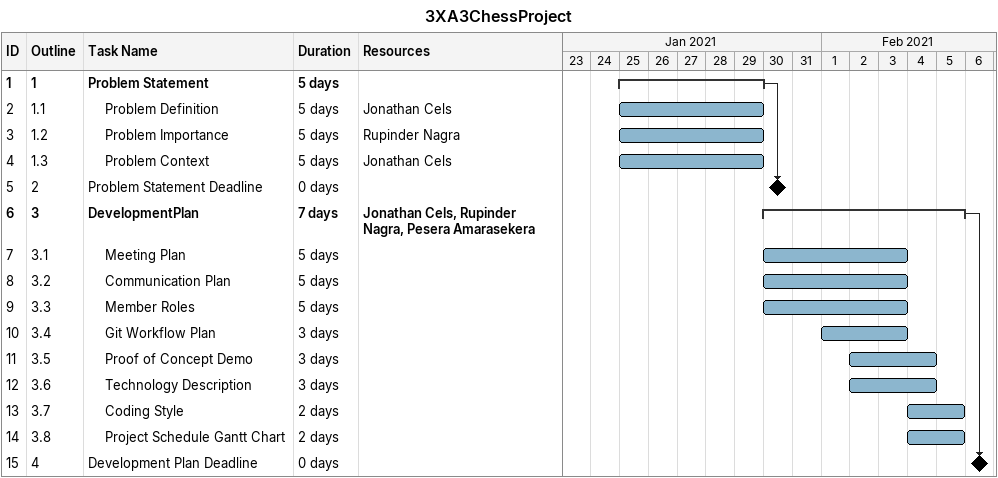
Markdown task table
3XA3ChessProject

| ID | WBS | Task | Duration | Start | Finish | Predecessors | Resources |
|---|---|---|---|---|---|---|---|
| 1 | 1 | **Problem Statement** | 5d | 2021-01-25 | 2021-01-29 |  |  |
| 2 | 1.1 | Problem Definition | 5d | 2021-01-25 | 2021-01-29 |  | Jonathan Cels |
| 3 | 1.2 | Problem Importance | 5d | 2021-01-25 | 2021-01-29 |  | Rupinder Nagra |
| 4 | 1.3 | Problem Context | 5d | 2021-01-25 | 2021-01-29 |  | Jonathan Cels |
| 5 | 2 | Problem Statement Deadline | 0d | 2021-01-30 | 2021-01-30 | 1 |  |
| 6 | 3 | **DevelopmentPlan** | 7d | 2021-01-30 | 2021-02-05 |  | Jonathan Cels, Rupinder Nagra, Pesera Amarasekera |
| 7 | 3.1 | Meeting Plan | 5d | 2021-01-30 | 2021-02-03 |  |  |
| 8 | 3.2 | Communication Plan | 5d | 2021-01-30 | 2021-02-03 |  |  |
| 9 | 3.3 | Member Roles | 5d | 2021-01-30 | 2021-02-03 |  |  |
| 10 | 3.4 | Git Workflow Plan | 3d | 2021-02-01 | 2021-02-03 |  |  |
| 11 | 3.5 | Proof of Concept Demo | 3d | 2021-02-02 | 2021-02-04 |  |  |
| 12 | 3.6 | Technology Description | 3d | 2021-02-02 | 2021-02-04 |  |  |
| 13 | 3.7 | Coding Style | 2d | 2021-02-04 | 2021-02-05 |  |  |
| 14 | 3.8 | Project Schedule Gantt Chart | 2d | 2021-02-04 | 2021-02-05 |  |  |
| 15 | 4 | Development Plan Deadline | 0d | 2021-02-06 | 2021-02-06 | 6 |  |
